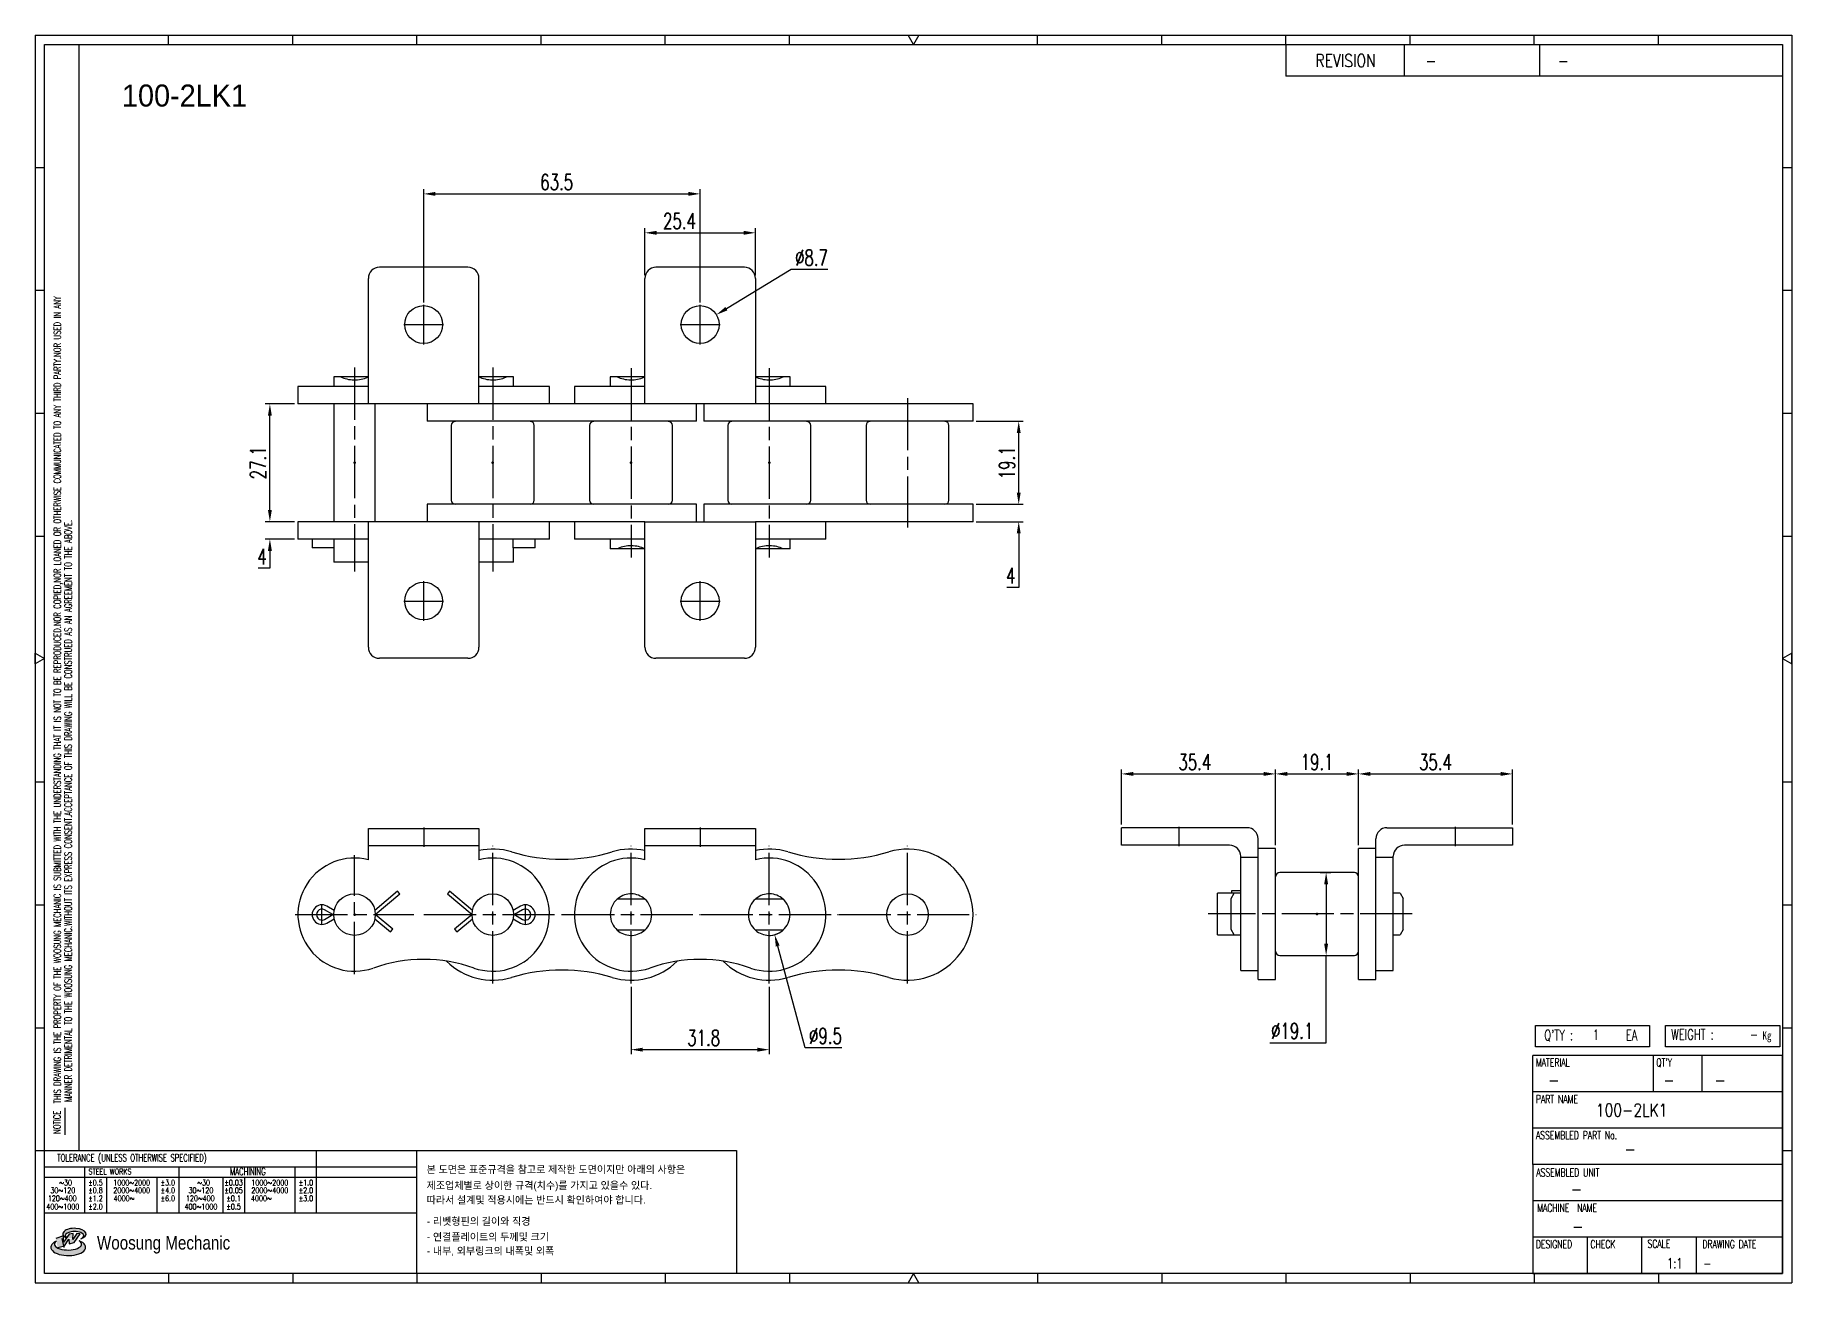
# Model space of a CAD drawing. Header units: millimetres. Extents: x 1614 to 2017, y 59 to 345.
import ezdxf
from ezdxf.enums import TextEntityAlignment as Align

# ---------------------------------------------------------------- set-up
doc = ezdxf.new("R2010")
doc.units = ezdxf.units.MM
doc.linetypes.add('AM_ISO08W050', pattern=[18, 12, -1.5, 3, -1.5])
doc.layers.get('Defpoints').update_dxf_attribs({"color": 80})
doc.layers.add('2d ConnectionPoints', color=7, linetype='Continuous', lineweight=50)
doc.layers.add('CL1', color=140, linetype='AM_ISO08W050', lineweight=25)
for name, color, linetype in [('S-DIM', 7, 'Continuous'), ('TITLE', 7, 'Continuous'), ('도면레이아웃', 7, 'Continuous')]:
    doc.layers.add(name, color=color, linetype=linetype)
doc.styles.add('HAN', font='ROMANS.shx', dxfattribs={"width": 0.7, "bigfont": 'whgtxt.shx'})
doc.styles.add('HKD_ST2', font='romans.shx', dxfattribs={"width": 0.7, "height": 4, "bigfont": '@extfont2.shx'})
doc.styles.add('HSG', font='SIMPLEX.shx', dxfattribs={"width": 0.7, "bigfont": 'HSG.shx'})
doc.styles.add('MtXpl_', font='Gulim.ttf')
doc.styles.add('SLDTEXTSTYLE4', font='arial.ttf', dxfattribs={"width": 0.8})
doc.dimstyles.new('AP1.5', dxfattribs={"dimscale": 1.5, "dimtxt": 2.4, "dimasz": 1.8, "dimexe": 0.7, "dimexo": 0.5, "dimgap": 0.6, "dimtad": 1, "dimtoh": 1, "dimdec": 1, "dimrnd": 0.01, "dimzin": 9, "dimdsep": 46, "dimtxsty": 'HSG', "dimcen": 0, "dimclrd": 251, "dimclre": 251, "dimclrt": 60, "dimazin": 2, "dimtp": 1, "dimtm": 1, "dimtfac": 0.5, "dimtdec": 1, "dimtofl": 0, "dimtmove": 0, "dimatfit": 3, "dimfxl": 0, "dimtvp": 1, "dimtolj": 2, "dimlwd": -1, "dimlwe": -1, "dimarcsym": 0})

# ---------------------------------------------------------------- blocks, each defined once
blk = doc.blocks.new('MAST')
at = {"layer": '도면레이아웃'}
h = blk.add_hatch(color=10, dxfattribs=at)
h.paths.add_polyline_path([(1.544, 35.177), (1.554, 34.966), (1.779, 35.034), (2.054, 35.422), (1.908, 35.446), (1.728, 35.167), (1.741, 35.439), (1.547, 35.405), (1.292, 35.041), (1.295, 35.33), (0.943, 35.208), (1.03, 34.8), (1.336, 34.885)])
edge = h.paths.add_edge_path()
edge.add_ellipse((1.795, 35.421), major_axis=(-0.53, 0), ratio=0.487785, start_angle=122.36065, end_angle=403.39574)
edge.add_line((1.411, 35.244), (1.419, 35.261))
edge.add_ellipse((1.798, 35.344), major_axis=(-0.423, 0), ratio=0.444396, start_angle=131.58977, end_angle=386.19408, ccw=False)
edge = h.paths.add_edge_path()
edge.add_ellipse((1.512, 34.815), major_axis=(-0.793, 0), ratio=0.480113, start_angle=314.67633, end_angle=590.85213)
edge.add_ellipse((1.501, 34.958), major_axis=(-0.62, 0), ratio=0.43311, start_angle=331.7024, end_angle=574.42495, ccw=False)
at = {"color": 140}
for p, q in [((0, 90.118), (80.15, 90.118)), ((0, 90.118), (0, 33.191)), ((80.15, 90.118), (80.15, 33.191)), ((57.068, 89.693), (57.068, 88.246)), ((62.47, 89.693), (62.47, 88.246)), ((68.635, 89.693), (68.635, 88.246)), ((79.725, 88.246), (57.068, 88.246)), ((68.449, 43.961), (68.449, 44.936)), ((68.449, 44.936), (73.654, 44.936)), ((73.654, 44.936), (73.654, 43.961)), ((74.39, 43.961), (74.39, 44.936)), ((74.39, 44.936), (79.595, 44.936)), ((79.595, 44.936), (79.595, 43.961)), ((68.336, 38.59), (68.336, 43.563)), ((79.725, 43.563), (68.336, 43.563)), ((73.654, 43.961), (68.449, 43.961)), ((73.827, 43.563), (73.827, 41.905)), ((79.595, 43.961), (74.39, 43.961)), ((76.037, 43.563), (76.037, 41.905)), ((79.725, 38.59), (79.725, 43.563)), ((79.725, 41.905), (68.336, 41.905)), ((79.725, 40.248), (68.336, 40.248)), ((68.336, 38.59), (68.336, 33.616)), ((79.725, 38.59), (68.336, 38.59)), ((79.725, 33.616), (79.725, 38.59)), ((79.725, 36.932), (68.336, 36.932)), ((79.725, 35.274), (68.336, 35.274)), ((70.822, 33.616), (70.822, 35.274)), ((73.309, 33.616), (73.309, 35.274)), ((75.796, 33.616), (75.796, 35.274)), ((0, 33.191), (80.15, 33.191)), ((68.336, 33.616), (79.725, 33.616))]:
    blk.add_line(p, q, dxfattribs=at)
for p, q in [((6.089, 89.693), (6.089, 90.118)), ((11.753, 89.693), (11.753, 90.118)), ((17.418, 89.693), (17.418, 90.118)), ((23.082, 89.693), (23.082, 90.118)), ((28.746, 89.693), (28.746, 90.118)), ((34.411, 89.693), (34.411, 90.118)), ((45.739, 89.693), (45.739, 90.118)), ((51.404, 89.693), (51.404, 90.118)), ((57.068, 89.693), (57.068, 90.118)), ((62.732, 89.693), (62.732, 90.118)), ((68.397, 89.693), (68.397, 90.118)), ((74.061, 89.693), (74.061, 90.118)), ((0, 84.085), (0.425, 84.085)), ((79.725, 84.085), (80.15, 84.085)), ((0, 78.478), (0.425, 78.478)), ((79.725, 78.478), (80.15, 78.478)), ((0, 72.87), (0.425, 72.87)), ((79.725, 72.87), (80.15, 72.87)), ((0, 67.262), (0.425, 67.262)), ((79.725, 67.262), (80.15, 67.262)), ((0, 56.047), (0.425, 56.047)), ((79.725, 56.047), (80.15, 56.047)), ((0, 50.439), (0.425, 50.439)), ((79.725, 50.439), (80.15, 50.439)), ((0, 44.832), (0.425, 44.832)), ((79.725, 44.832), (80.15, 44.832)), ((1.377, 39.947), (1.377, 41.174)), ((0, 39.224), (0.425, 39.224)), ((79.725, 39.224), (80.15, 39.224)), ((6.089, 33.616), (6.089, 33.191)), ((11.753, 33.616), (11.753, 33.191)), ((17.418, 33.616), (17.418, 33.191)), ((23.082, 33.616), (23.082, 33.191)), ((28.746, 33.616), (28.746, 33.191)), ((34.411, 33.616), (34.411, 33.191)), ((45.739, 33.616), (45.739, 33.191)), ((51.404, 33.616), (51.404, 33.191)), ((57.068, 33.616), (57.068, 33.191)), ((62.732, 33.616), (62.732, 33.191)), ((68.397, 33.616), (68.397, 33.191)), ((74.061, 33.616), (74.061, 33.191))]:
    blk.add_line(p, q)
at = {"color": 2}
for p, q in [((2.017, 39.224), (2.017, 89.693)), ((0.425, 39.224), (17.418, 39.224)), ((0.425, 38.487), (17.418, 38.487)), ((2.257, 38.487), (2.257, 36.382)), ((6.557, 38.5), (6.557, 36.382)), ((11.857, 38.487), (11.857, 36.382)), ((12.816, 39.224), (12.816, 36.382)), ((17.418, 33.616), (17.418, 39.224)), ((0.425, 38.012), (17.418, 38.012)), ((3.257, 38.012), (3.257, 36.382)), ((5.557, 38.012), (5.557, 36.382)), ((8.557, 38.012), (8.557, 36.382)), ((9.557, 38.026), (9.557, 36.382)), ((0.425, 36.382), (17.418, 36.382))]:
    blk.add_line(p, q, dxfattribs=at)
for points in [[(40.075, 89.693), (39.83, 90.118), (40.32, 90.118)], [(0.425, 61.679), (0, 61.433), (0, 61.924)], [(79.725, 61.679), (80.15, 61.433), (80.15, 61.924)], [(40.075, 33.616), (39.83, 33.191), (40.32, 33.191)]]:
    blk.add_lwpolyline(points, close=True)
at = {"color": 140}
blk.add_lwpolyline([(0.425, 89.693), (79.725, 89.693), (79.725, 33.616), (0.425, 33.616)], close=True, dxfattribs=at)
at = {"layer": '도면레이아웃'}
for p, q in [((1.295, 35.33), (0.943, 35.208)), ((1.547, 35.405), (1.292, 35.041)), ((1.292, 35.041), (1.295, 35.33)), ((1.741, 35.439), (1.547, 35.405)), ((1.908, 35.446), (1.728, 35.167)), ((1.728, 35.167), (1.741, 35.439)), ((1.779, 35.034), (2.054, 35.422)), ((2.054, 35.422), (1.908, 35.446)), ((1.03, 34.8), (1.336, 34.885)), ((1.224, 35.208), (1.311, 34.8)), ((1.224, 35.208), (1.224, 35.208)), ((1.336, 34.885), (1.544, 35.177)), ((1.419, 35.261), (1.411, 35.244)), ((1.544, 35.177), (1.554, 34.966)), ((1.554, 34.966), (1.779, 35.034))]:
    blk.add_line(p, q, dxfattribs=at)
for centre, major_axis, ratio, start_param, end_param in [((1.795, 35.421), (-0.53, 0), 0.487785, 2.135596, 7.040584), ((1.798, 35.344), (-0.423, 0), 0.444396, 2.296675, 6.740358), ((1.512, 34.815), (-0.793, 0), 0.480113, 5.492138, 10.312315), ((1.501, 34.958), (-0.62, 0), 0.43311, 5.789299, 10.025607)]:
    blk.add_ellipse(centre, major_axis=major_axis, ratio=ratio, start_param=start_param, end_param=end_param, dxfattribs=at)
for s, height, style, width, p in [('REVISION', 0.5806, 'HAN', 0.8, (58.415, 88.664)), ('-', 0.581, 'HAN', 0.8, (63.426, 88.664)), ('-', 0.581, 'HAN', 0.8, (69.468, 88.664)), ("Q'TY : ", 0.4746, 'HKD_ST2', 0.7, (68.857, 44.253)), ('1', 0.475, 'HKD_ST2', 0.7, (71.071, 44.275)), ('EA', 0.4746, 'HKD_ST2', 0.7, (72.578, 44.253)), ('WEIGHT : ', 0.4746, 'HKD_ST2', 0.7, (74.65, 44.286)), ('-', 0.581, 'HAN', 0.8, (69.029, 42.157)), ('-', 0.581, 'HAN', 0.8, (74.289, 42.157)), ('-', 0.581, 'HAN', 0.8, (76.623, 42.157)), ('-', 0.581, 'HAN', 0.8, (72.515, 39.013)), ('-', 0.581, 'HAN', 0.8, (70.067, 37.189)), ('-', 0.581, 'HAN', 0.8, (70.126, 35.48)), ('1:1', 0.4746, 'HKD_ST2', 0.7, (74.458, 33.848)), ('-', 0.475, 'HKD_ST2', 0.7, (76.112, 33.837))]:
    blk.add_text(s, height=height, dxfattribs=dict(style=style, width=width)).set_placement(p)
at = {"color": 6, "style": 'HKD_ST2', "width": 0.7}
for s, p in [(' THIS DRAWING IS THE PROPERTY OF THE WOOSUNG MECHANIC IS SUBMITTED WITH THE UNDERSTANDING THAT IT IS NOT TO BE REPRODUCED.NOR COPIED,NOR LOANED OR OTHERWISE COMMUNICATED TO ANY THIRD PARTY.NOR USED IN ANY', (1.173, 41.217)), ('MANNER DETRIMENTAL TO THE WOOSUNG MECHANIC.WITHOUT ITS EXPRESS CONSENT.ACCEPTANCE OF THIS DRAWING WILL BE CONSTRUED AS AN AGREEMENT TO THE ABOVE.', (1.672, 41.447))]:
    blk.add_text(s, height=0.326266, rotation=90, dxfattribs=at).set_placement(p)
at = {"style": 'HKD_ST2', "width": 0.7}
blk.add_text('-', height=0.475, dxfattribs=at).set_placement((78.613, 44.286), align=Align.RIGHT)
at = {"color": 254, "style": 'HKD_ST2', "width": 0.7}
for s, height, p in [('MATERIAL', 0.3651, (68.474, 43.425)), ("QT'Y", 0.3651, (73.965, 43.425)), ('PART NAME', 0.3651, (68.474, 41.756)), ('ASSEMBLED PART No.', 0.36511, (68.474, 40.109)), ('ASSEMBLED UNIT', 0.36511, (68.49, 38.408)), ('MACHINE  NAME', 0.36511, (68.532, 36.794)), ('DESIGNED', 0.3651, (68.474, 35.136)), ('CHECK', 0.3651, (70.961, 35.136)), ('SCALE', 0.3651, (73.566, 35.153)), ('DRAWING DATE', 0.36511, (76.071, 35.141))]:
    blk.add_text(s, height=height, dxfattribs=at).set_placement(p, align=Align.TOP_LEFT)
at = {"style": 'HKD_ST2', "width": 0.7}
blk.add_text('NOTICE', height=0.3263, rotation=90, dxfattribs=at).set_placement((1.163, 39.988))
blk.add_text('TOLERANCE (UNLESS OTHERWISE SPECIFIED)', height=0.32627, dxfattribs=at).set_placement((4.417, 38.896), align=Align.MIDDLE_CENTER)
at = {"color": 4, "style": 'HKD_ST2', "width": 0.7}
for s, height, p in [('%%12630', 0.261, (1.389, 37.762)), ('1000%%1262000', 0.26101, (4.407, 37.762)), ('%%12630', 0.261, (7.689, 37.762)), ('1000%%1262000', 0.26101, (10.707, 37.762)), ('120%%126400', 0.26101, (1.237, 37.045)), ('30%%126120', 0.261, (1.263, 37.411)), ('4000%%126', 0.261, (4.061, 37.045)), ('2000%%1264000', 0.26101, (4.407, 37.411)), ('120%%126400', 0.26101, (7.537, 37.045)), ('30%%126120', 0.261, (7.563, 37.411)), ('4000%%126', 0.261, (10.321, 37.045)), ('2000%%1264000', 0.26101, (10.707, 37.411)), ('400%%1261000', 0.26101, (1.263, 36.67)), ('400%%1261000', 0.26101, (7.563, 36.67))]:
    blk.add_text(s, height=height, dxfattribs=at).set_placement(p, align=Align.MIDDLE_CENTER)
for s, height, p in [('%%P0.5', 0.261, (2.757, 37.762)), ('STEEL WORKS', 0.26101, (3.416, 38.268)), ('%%P3.0', 0.261, (6.057, 37.762)), ('%%P0.03', 0.261, (9.057, 37.762)), ('MACHINING', 0.3263, (9.707, 38.27)), ('%%P1.0', 0.261, (12.357, 37.762)), ('%%P0.8', 0.261, (2.757, 37.411)), ('%%P1.2', 0.261, (2.757, 37.045)), ('%%P4.0', 0.261, (6.057, 37.411)), ('%%P6.0', 0.261, (6.057, 37.045)), ('%%P0.05', 0.261, (9.057, 37.411)), ('%%P0.1', 0.261, (9.057, 37.045)), ('%%P2.0', 0.261, (12.357, 37.411)), ('%%P3.0', 0.261, (12.357, 37.045)), ('%%P2.0', 0.261, (2.757, 36.67)), ('%%P0.5', 0.261, (9.057, 36.67))]:
    blk.add_text(s, height=height, dxfattribs=at).set_placement(p, align=Align.MIDDLE)
at = {"color": 1, "style": 'SLDTEXTSTYLE4', "width": 0.8}
blk.add_text('Woosung Mechanic', height=0.61957, dxfattribs=at).set_placement((2.822, 34.711))
at = {"layer": 'TITLE', "width": 0.8}
blk.add_text('Kg', height=0.3789, dxfattribs=at).set_placement((78.807, 44.286))
blk = doc.blocks.new('*D2')
at = {"layer": 'Defpoints', "color": 0, "transparency": 16777216}
for p in [(1829.2, 237.58), (1839.7, 237.58), (1829.2, 233.58)]:
    blk.add_point(p, dxfattribs=at)
at = {"layer": 'S-DIM', "color": 251, "linetype": 'ByBlock', "transparency": 16777216}
for p, q in [((1839.7, 240.28), (1839.7, 242.98)), ((1829.95, 237.58), (1840.75, 237.58)), ((1829.95, 233.58), (1840.75, 233.58)), ((1839.7, 230.88), (1839.7, 218.47)), ((1839.7, 218.47), (1837, 218.47))]:
    blk.add_line(p, q, dxfattribs=at)
at = {"layer": 'S-DIM', "color": 251, "transparency": 16777216}
for points in [[(1839.25, 240.28), (1840.15, 240.28), (1839.7, 237.58)], [(1839.25, 230.88), (1840.15, 230.88), (1839.7, 233.58)]]:
    blk.add_solid(points, dxfattribs=at)
at = {"layer": 'S-DIM', "color": 60, "transparency": 16777216, "insert": (1837.9, 221.17), "char_height": 3.6, "attachment_point": 5, "style": 'HSG'}
blk.add_mtext('\\A2;4', dxfattribs=at)
blk = doc.blocks.new('*D3')
at = {"layer": 'Defpoints', "color": 0, "transparency": 16777216}
for p in [(1829.2, 256.63), (1839.7, 256.63), (1829.2, 237.58)]:
    blk.add_point(p, dxfattribs=at)
at = {"layer": 'S-DIM', "color": 251, "linetype": 'ByBlock', "transparency": 16777216}
for p, q in [((1829.95, 256.63), (1840.75, 256.63)), ((1839.7, 240.28), (1839.7, 253.93)), ((1829.95, 237.58), (1840.75, 237.58))]:
    blk.add_line(p, q, dxfattribs=at)
at = {"layer": 'S-DIM', "color": 251, "transparency": 16777216}
for points in [[(1839.25, 253.93), (1840.15, 253.93), (1839.7, 256.63)], [(1839.25, 240.28), (1840.15, 240.28), (1839.7, 237.58)]]:
    blk.add_solid(points, dxfattribs=at)
at = {"layer": 'S-DIM', "color": 60, "transparency": 16777216, "insert": (1837, 247.1), "char_height": 3.6, "attachment_point": 5, "rotation": 90, "style": 'HSG'}
blk.add_mtext('\\A2;19.1', dxfattribs=at)
blk = doc.blocks.new('*D4')
at = {"layer": 'Defpoints', "color": 0, "transparency": 16777216}
for p in [(1766.53, 308.87), (1703.03, 283.2), (1766.53, 283.2)]:
    blk.add_point(p, dxfattribs=at)
at = {"layer": 'S-DIM', "color": 251, "linetype": 'ByBlock', "transparency": 16777216}
for p, q in [((1703.03, 283.95), (1703.03, 309.92)), ((1705.73, 308.87), (1763.83, 308.87)), ((1766.53, 283.95), (1766.53, 309.92))]:
    blk.add_line(p, q, dxfattribs=at)
at = {"layer": 'S-DIM', "color": 251, "transparency": 16777216}
for points in [[(1705.73, 309.32), (1705.73, 308.42), (1703.03, 308.87)], [(1763.83, 309.32), (1763.83, 308.42), (1766.53, 308.87)]]:
    blk.add_solid(points, dxfattribs=at)
at = {"layer": 'S-DIM', "color": 60, "transparency": 16777216, "insert": (1733.59, 311.57), "char_height": 3.6, "attachment_point": 5, "style": 'HSG'}
blk.add_mtext('\\A2;63.5', dxfattribs=at)
blk = doc.blocks.new('*D5')
at = {"layer": 'Defpoints', "color": 0, "transparency": 16777216}
for p in [(1779.23, 299.93), (1753.83, 289.46), (1779.23, 289.46)]:
    blk.add_point(p, dxfattribs=at)
at = {"layer": 'S-DIM', "color": 251, "linetype": 'ByBlock', "transparency": 16777216}
for p, q in [((1753.83, 290.21), (1753.83, 300.98)), ((1756.53, 299.93), (1776.53, 299.93)), ((1779.23, 290.21), (1779.23, 300.98))]:
    blk.add_line(p, q, dxfattribs=at)
at = {"layer": 'S-DIM', "color": 251, "transparency": 16777216}
for points in [[(1756.53, 300.38), (1756.53, 299.48), (1753.83, 299.93)], [(1776.53, 300.38), (1776.53, 299.48), (1779.23, 299.93)]]:
    blk.add_solid(points, dxfattribs=at)
at = {"layer": 'S-DIM', "color": 60, "transparency": 16777216, "insert": (1761.79, 302.63), "char_height": 3.6, "attachment_point": 5, "style": 'HSG'}
blk.add_mtext('\\A2;25.4', dxfattribs=at)
blk = doc.blocks.new('*D6')
at = {"layer": 'Defpoints', "color": 0, "transparency": 16777216}
for p in [(1770.25, 281.1), (1762.8, 276.6)]:
    blk.add_point(p, dxfattribs=at)
at = {"layer": 'S-DIM', "color": 251, "linetype": 'ByBlock', "transparency": 16777216}
for p, q in [((1787.42, 291.51), (1772.55, 282.5)), ((1795.88, 291.51), (1787.42, 291.51))]:
    blk.add_line(p, q, dxfattribs=at)
at = {"layer": 'S-DIM', "color": 251, "transparency": 16777216}
blk.add_solid([(1772.32, 282.89), (1772.79, 282.12), (1770.25, 281.1)], dxfattribs=at)
at = {"layer": 'S-DIM', "color": 60, "transparency": 16777216, "insert": (1792.1, 294.21), "char_height": 3.6, "attachment_point": 5, "style": 'HSG'}
blk.add_mtext('\\A2;∅8.7', dxfattribs=at)
blk = doc.blocks.new('*D7')
at = {"layer": 'Defpoints', "color": 0, "transparency": 16777216}
for p in [(1667.71, 233.58), (1674.15, 233.58), (1674.15, 229.58)]:
    blk.add_point(p, dxfattribs=at)
at = {"layer": 'S-DIM', "color": 251, "linetype": 'ByBlock', "transparency": 16777216}
for p, q in [((1667.71, 236.28), (1667.71, 238.98)), ((1673.4, 233.58), (1666.66, 233.58)), ((1673.4, 229.58), (1666.66, 229.58)), ((1667.71, 226.88), (1667.71, 222.88)), ((1667.71, 222.88), (1665.01, 222.88))]:
    blk.add_line(p, q, dxfattribs=at)
at = {"layer": 'S-DIM', "color": 251, "transparency": 16777216}
for points in [[(1667.26, 236.28), (1668.16, 236.28), (1667.71, 233.58)], [(1667.26, 226.88), (1668.16, 226.88), (1667.71, 229.58)]]:
    blk.add_solid(points, dxfattribs=at)
at = {"layer": 'S-DIM', "color": 60, "transparency": 16777216, "insert": (1665.91, 225.58), "char_height": 3.6, "attachment_point": 5, "style": 'HSG'}
blk.add_mtext('\\A2;4', dxfattribs=at)
blk = doc.blocks.new('*D8')
at = {"layer": 'Defpoints', "color": 0, "transparency": 16777216}
for p in [(1667.71, 260.63), (1674.15, 260.63), (1674.15, 233.58)]:
    blk.add_point(p, dxfattribs=at)
at = {"layer": 'S-DIM', "color": 251, "linetype": 'ByBlock', "transparency": 16777216}
for p, q in [((1673.4, 260.63), (1666.66, 260.63)), ((1667.71, 236.28), (1667.71, 257.93)), ((1673.4, 233.58), (1666.66, 233.58))]:
    blk.add_line(p, q, dxfattribs=at)
at = {"layer": 'S-DIM', "color": 251, "transparency": 16777216}
for points in [[(1667.26, 257.93), (1668.16, 257.93), (1667.71, 260.63)], [(1667.26, 236.28), (1668.16, 236.28), (1667.71, 233.58)]]:
    blk.add_solid(points, dxfattribs=at)
at = {"layer": 'S-DIM', "color": 60, "transparency": 16777216, "insert": (1665.01, 247.1), "char_height": 3.6, "attachment_point": 5, "rotation": 90, "style": 'HSG'}
blk.add_mtext('\\A2;27.1', dxfattribs=at)
blk = doc.blocks.new('*D9')
at = {"layer": 'Defpoints', "color": 0, "transparency": 16777216}
for p in [(1750.65, 127.53), (1782.4, 127.53), (1782.4, 112.32)]:
    blk.add_point(p, dxfattribs=at)
at = {"layer": 'S-DIM', "color": 251, "linetype": 'ByBlock', "transparency": 16777216}
for p, q in [((1750.65, 126.78), (1750.65, 111.27)), ((1782.4, 126.78), (1782.4, 111.27)), ((1753.35, 112.32), (1779.7, 112.32))]:
    blk.add_line(p, q, dxfattribs=at)
at = {"layer": 'S-DIM', "color": 251, "transparency": 16777216}
for points in [[(1753.35, 112.77), (1753.35, 111.87), (1750.65, 112.32)], [(1779.7, 112.77), (1779.7, 111.87), (1782.4, 112.32)]]:
    blk.add_solid(points, dxfattribs=at)
at = {"layer": 'S-DIM', "color": 60, "transparency": 16777216, "insert": (1767.34, 115.02), "char_height": 3.6, "attachment_point": 5, "style": 'HSG'}
blk.add_mtext('\\A2;31.8', dxfattribs=at)
blk = doc.blocks.new('*D10')
at = {"layer": 'Defpoints', "color": 0, "transparency": 16777216}
for p in [(1781.16, 147.94), (1783.64, 138.73)]:
    blk.add_point(p, dxfattribs=at)
at = {"layer": 'S-DIM', "color": 251, "linetype": 'ByBlock', "transparency": 16777216}
for p, q in [((1790.63, 112.77), (1784.34, 136.12)), ((1799.09, 112.77), (1790.63, 112.77))]:
    blk.add_line(p, q, dxfattribs=at)
blk.add_arc((1782.4, 143.33), 4.77, 272.4524, 302.4009, dxfattribs=at)
at = {"layer": 'S-DIM', "color": 251, "transparency": 16777216}
blk.add_solid([(1784.78, 136.24), (1783.91, 136), (1783.64, 138.73)], dxfattribs=at)
at = {"layer": 'S-DIM', "color": 60, "transparency": 16777216, "insert": (1795.31, 115.47), "char_height": 3.6, "attachment_point": 5, "style": 'HSG'}
blk.add_mtext('\\A2;∅9.5', dxfattribs=at)
blk = doc.blocks.new('*D11')
at = {"layer": 'Defpoints', "color": 0, "transparency": 16777216}
for p in [(1898.68, 175.65), (1863.31, 163.28), (1898.68, 158.53)]:
    blk.add_point(p, dxfattribs=at)
at = {"layer": 'S-DIM', "color": 251, "linetype": 'ByBlock', "transparency": 16777216}
for p, q in [((1863.31, 164.03), (1863.31, 176.7)), ((1866.01, 175.65), (1895.98, 175.65)), ((1898.68, 159.28), (1898.68, 176.7))]:
    blk.add_line(p, q, dxfattribs=at)
at = {"layer": 'S-DIM', "color": 251, "transparency": 16777216}
for points in [[(1866.01, 176.1), (1866.01, 175.2), (1863.31, 175.65)], [(1895.98, 176.1), (1895.98, 175.2), (1898.68, 175.65)]]:
    blk.add_solid(points, dxfattribs=at)
at = {"layer": 'S-DIM', "color": 60, "transparency": 16777216, "insert": (1880.15, 178.35), "char_height": 3.6, "attachment_point": 5, "style": 'HSG'}
blk.add_mtext('\\A2;35.4', dxfattribs=at)
blk = doc.blocks.new('*D12')
at = {"layer": 'Defpoints', "color": 0, "transparency": 16777216}
for p in [(1917.73, 175.65), (1898.68, 158.53), (1917.73, 158.53)]:
    blk.add_point(p, dxfattribs=at)
at = {"layer": 'S-DIM', "color": 251, "linetype": 'ByBlock', "transparency": 16777216}
for p, q in [((1898.68, 159.28), (1898.68, 176.7)), ((1901.38, 175.65), (1915.03, 175.65)), ((1917.73, 159.28), (1917.73, 176.7))]:
    blk.add_line(p, q, dxfattribs=at)
at = {"layer": 'S-DIM', "color": 251, "transparency": 16777216}
for points in [[(1901.38, 176.1), (1901.38, 175.2), (1898.68, 175.65)], [(1915.03, 176.1), (1915.03, 175.2), (1917.73, 175.65)]]:
    blk.add_solid(points, dxfattribs=at)
at = {"layer": 'S-DIM', "color": 60, "transparency": 16777216, "insert": (1908.21, 178.35), "char_height": 3.6, "attachment_point": 5, "style": 'HSG'}
blk.add_mtext('\\A2;19.1', dxfattribs=at)
blk = doc.blocks.new('*D13')
at = {"layer": 'Defpoints', "color": 0, "transparency": 16777216}
for p in [(1953.11, 175.65), (1953.11, 163.28), (1917.73, 158.53)]:
    blk.add_point(p, dxfattribs=at)
at = {"layer": 'S-DIM', "color": 251, "linetype": 'ByBlock', "transparency": 16777216}
for p, q in [((1917.73, 159.28), (1917.73, 176.7)), ((1920.43, 175.65), (1950.41, 175.65)), ((1953.11, 164.03), (1953.11, 176.7))]:
    blk.add_line(p, q, dxfattribs=at)
at = {"layer": 'S-DIM', "color": 251, "transparency": 16777216}
for points in [[(1920.43, 176.1), (1920.43, 175.2), (1917.73, 175.65)], [(1950.41, 176.1), (1950.41, 175.2), (1953.11, 175.65)]]:
    blk.add_solid(points, dxfattribs=at)
at = {"layer": 'S-DIM', "color": 60, "transparency": 16777216, "insert": (1935.42, 178.35), "char_height": 3.6, "attachment_point": 5, "style": 'HSG'}
blk.add_mtext('\\A2;35.4', dxfattribs=at)
blk = doc.blocks.new('*D14')
at = {"layer": 'Defpoints', "color": 0, "transparency": 16777216}
for p in [(1908.21, 153.01), (1908.21, 133.96), (1910.3, 133.96)]:
    blk.add_point(p, dxfattribs=at)
at = {"layer": 'S-DIM', "color": 251, "linetype": 'ByBlock', "transparency": 16777216}
for p, q in [((1908.96, 153.01), (1911.35, 153.01)), ((1910.3, 150.31), (1910.3, 136.66)), ((1908.96, 133.96), (1911.35, 133.96)), ((1910.3, 113.92), (1910.3, 133.96)), ((1897.4, 113.92), (1910.3, 113.92))]:
    blk.add_line(p, q, dxfattribs=at)
at = {"layer": 'S-DIM', "color": 251, "transparency": 16777216}
for points in [[(1909.85, 150.31), (1910.75, 150.31), (1910.3, 153.01)], [(1909.85, 136.66), (1910.75, 136.66), (1910.3, 133.96)]]:
    blk.add_solid(points, dxfattribs=at)
at = {"layer": 'S-DIM', "color": 60, "transparency": 16777216, "insert": (1902.5, 116.62), "char_height": 3.6, "attachment_point": 5, "style": 'HSG'}
blk.add_mtext('\\A2;%%c19.1', dxfattribs=at)

msp = doc.modelspace()

# ---------------------------------------------------------------- linework, layer by layer
for p, q in [((1713.19, 292), (1692.87, 292)), ((1776.69, 292), (1756.37, 292)), ((1690.33, 260.63), (1690.33, 289.46)), ((1715.73, 260.63), (1715.73, 289.46)), ((1753.83, 260.63), (1753.83, 289.46)), ((1779.23, 289.46), (1779.23, 260.63)), ((1690.31, 266.85), (1682.38, 266.85)), ((1682.38, 266.85), (1682.38, 264.63)), ((1684, 266.85), (1684.32, 266.7)), ((1684.32, 266.7), (1684.66, 266.57)), ((1684.66, 266.57), (1685.03, 266.45)), ((1685.03, 266.45), (1685.41, 266.35)), ((1685.41, 266.35), (1685.8, 266.27)), ((1688.27, 266.24), (1688.67, 266.31)), ((1688.67, 266.31), (1689.06, 266.39)), ((1689.06, 266.39), (1689.43, 266.5)), ((1689.43, 266.5), (1689.79, 266.62)), ((1689.79, 266.62), (1690.13, 266.76)), ((1690.13, 266.76), (1690.31, 266.85)), ((1723.67, 266.85), (1715.75, 266.85)), ((1715.75, 266.85), (1716.07, 266.7)), ((1716.07, 266.7), (1716.41, 266.57)), ((1716.41, 266.57), (1716.78, 266.45)), ((1716.78, 266.45), (1717.16, 266.35)), ((1717.16, 266.35), (1717.55, 266.27)), ((1720.02, 266.24), (1720.42, 266.31)), ((1720.42, 266.31), (1720.81, 266.39)), ((1720.81, 266.39), (1721.18, 266.5)), ((1721.18, 266.5), (1721.54, 266.62)), ((1721.54, 266.62), (1721.88, 266.76)), ((1721.88, 266.76), (1722.06, 266.85)), ((1723.67, 264.63), (1723.67, 266.85)), ((1753.81, 266.85), (1745.88, 266.85)), ((1745.88, 266.85), (1745.88, 264.63)), ((1747.5, 266.85), (1747.82, 266.7)), ((1747.82, 266.7), (1748.16, 266.57)), ((1748.16, 266.57), (1748.53, 266.45)), ((1748.53, 266.45), (1748.91, 266.35)), ((1748.91, 266.35), (1749.3, 266.27)), ((1751.77, 266.24), (1752.17, 266.31)), ((1752.17, 266.31), (1752.56, 266.39)), ((1752.56, 266.39), (1752.93, 266.5)), ((1752.93, 266.5), (1753.29, 266.62)), ((1753.29, 266.62), (1753.63, 266.76)), ((1753.63, 266.76), (1753.81, 266.85)), ((1787.17, 266.85), (1779.25, 266.85)), ((1779.25, 266.85), (1779.57, 266.7)), ((1779.57, 266.7), (1779.91, 266.57)), ((1779.91, 266.57), (1780.28, 266.45)), ((1780.28, 266.45), (1780.66, 266.35)), ((1780.66, 266.35), (1781.05, 266.27)), ((1783.52, 266.24), (1783.92, 266.31)), ((1783.92, 266.31), (1784.31, 266.39)), ((1784.31, 266.39), (1784.68, 266.5)), ((1784.68, 266.5), (1785.04, 266.62)), ((1785.04, 266.62), (1785.38, 266.76)), ((1785.38, 266.76), (1785.56, 266.85)), ((1787.17, 264.63), (1787.17, 266.85)), ((1690.33, 264.63), (1674.15, 264.63)), ((1674.15, 264.63), (1674.15, 260.63)), ((1685.8, 266.27), (1686.21, 266.22)), ((1686.21, 266.22), (1686.62, 266.18)), ((1686.62, 266.18), (1687.03, 266.16)), ((1687.03, 266.16), (1687.45, 266.17)), ((1687.45, 266.17), (1687.86, 266.19)), ((1687.86, 266.19), (1688.27, 266.24)), ((1731.9, 264.63), (1715.73, 264.63)), ((1717.55, 266.27), (1717.96, 266.22)), ((1717.96, 266.22), (1718.37, 266.18)), ((1718.37, 266.18), (1718.78, 266.16)), ((1718.78, 266.16), (1719.2, 266.17)), ((1719.2, 266.17), (1719.61, 266.19)), ((1719.61, 266.19), (1720.02, 266.24)), ((1731.9, 260.63), (1731.9, 264.63)), ((1753.83, 264.63), (1737.65, 264.63)), ((1737.65, 264.63), (1737.65, 260.63)), ((1749.3, 266.27), (1749.71, 266.22)), ((1749.71, 266.22), (1750.12, 266.18)), ((1750.12, 266.18), (1750.53, 266.16)), ((1750.53, 266.16), (1750.95, 266.17)), ((1750.95, 266.17), (1751.36, 266.19)), ((1751.36, 266.19), (1751.77, 266.24)), ((1795.4, 264.63), (1779.23, 264.63)), ((1781.05, 266.27), (1781.46, 266.22)), ((1781.46, 266.22), (1781.87, 266.18)), ((1781.87, 266.18), (1782.28, 266.16)), ((1782.28, 266.16), (1782.7, 266.17)), ((1782.7, 266.17), (1783.11, 266.19)), ((1783.11, 266.19), (1783.52, 266.24)), ((1795.4, 260.63), (1795.4, 264.63)), ((1715.73, 260.63), (1674.15, 260.63)), ((1682.38, 260.63), (1682.38, 233.58)), ((1691.92, 233.58), (1691.92, 260.63)), ((1703.85, 260.63), (1703.85, 256.63)), ((1753.83, 260.63), (1715.73, 260.63)), ((1779.23, 260.63), (1753.83, 260.63)), ((1765.7, 256.63), (1765.7, 260.63)), ((1767.35, 260.63), (1767.35, 256.63)), ((1829.2, 260.63), (1779.23, 260.63)), ((1829.2, 256.63), (1829.2, 260.63)), ((1765.7, 256.63), (1703.85, 256.63)), ((1709.38, 255.67), (1709.38, 238.53)), ((1728.43, 238.53), (1728.43, 255.67)), ((1741.13, 255.67), (1741.13, 238.53)), ((1760.18, 238.53), (1760.18, 255.67)), ((1829.2, 256.63), (1767.35, 256.63)), ((1772.88, 255.67), (1772.88, 238.53)), ((1791.93, 238.53), (1791.93, 255.67)), ((1804.63, 255.67), (1804.63, 238.53)), ((1823.68, 238.53), (1823.68, 255.67)), ((1703.85, 237.58), (1703.85, 233.58)), ((1765.7, 237.58), (1703.85, 237.58)), ((1765.7, 233.58), (1765.7, 237.58)), ((1767.35, 237.58), (1767.35, 233.58)), ((1829.2, 237.58), (1767.35, 237.58)), ((1829.2, 233.58), (1829.2, 237.58)), ((1715.73, 233.58), (1674.15, 233.58)), ((1674.15, 233.58), (1674.15, 229.58)), ((1690.33, 204.74), (1690.33, 233.58)), ((1753.83, 233.58), (1715.73, 233.58)), ((1715.73, 233.58), (1715.73, 204.74)), ((1731.9, 229.58), (1731.9, 233.58)), ((1737.65, 233.58), (1737.65, 229.58)), ((1753.83, 204.74), (1753.83, 233.58)), ((1753.83, 233.58), (1779.23, 233.58)), ((1829.2, 233.58), (1779.23, 233.58)), ((1779.23, 233.58), (1779.23, 204.74)), ((1795.4, 229.58), (1795.4, 233.58)), ((1690.33, 229.58), (1674.15, 229.58)), ((1677.41, 229.58), (1677.41, 227.58)), ((1682.48, 227.58), (1677.41, 227.58)), ((1682.38, 227.58), (1682.38, 224.25)), ((1682.48, 227.58), (1682.48, 229.58)), ((1731.9, 229.58), (1715.73, 229.58)), ((1723.57, 227.58), (1723.57, 229.58)), ((1728.64, 227.58), (1723.57, 227.58)), ((1723.67, 224.25), (1723.67, 227.58)), ((1728.64, 227.58), (1728.64, 229.58)), ((1753.83, 229.58), (1737.65, 229.58)), ((1745.88, 229.58), (1745.88, 227.35)), ((1753.81, 227.35), (1745.88, 227.35)), ((1747.67, 227.44), (1747.5, 227.35)), ((1748.01, 227.58), (1747.67, 227.44)), ((1748.37, 227.7), (1748.01, 227.58)), ((1748.74, 227.81), (1748.37, 227.7)), ((1749.13, 227.9), (1748.74, 227.81)), ((1749.53, 227.96), (1749.13, 227.9)), ((1749.94, 228.01), (1749.53, 227.96)), ((1750.35, 228.03), (1749.94, 228.01)), ((1750.77, 228.04), (1750.35, 228.03)), ((1751.18, 228.02), (1750.77, 228.04)), ((1751.59, 227.98), (1751.18, 228.02)), ((1752, 227.93), (1751.59, 227.98)), ((1752.39, 227.85), (1752, 227.93)), ((1752.77, 227.75), (1752.39, 227.85)), ((1753.14, 227.64), (1752.77, 227.75)), ((1753.48, 227.5), (1753.14, 227.64)), ((1753.81, 227.35), (1753.48, 227.5)), ((1795.4, 229.58), (1779.23, 229.58)), ((1779.42, 227.44), (1779.25, 227.35)), ((1787.17, 227.35), (1779.25, 227.35)), ((1779.76, 227.58), (1779.42, 227.44)), ((1780.12, 227.7), (1779.76, 227.58)), ((1780.49, 227.81), (1780.12, 227.7)), ((1780.88, 227.9), (1780.49, 227.81)), ((1781.28, 227.96), (1780.88, 227.9)), ((1781.69, 228.01), (1781.28, 227.96)), ((1782.1, 228.03), (1781.69, 228.01)), ((1782.52, 228.04), (1782.1, 228.03)), ((1782.93, 228.02), (1782.52, 228.04)), ((1783.34, 227.98), (1782.93, 228.02)), ((1783.75, 227.93), (1783.34, 227.98)), ((1784.14, 227.85), (1783.75, 227.93)), ((1784.52, 227.75), (1784.14, 227.85)), ((1784.89, 227.64), (1784.52, 227.75)), ((1785.23, 227.5), (1784.89, 227.64)), ((1785.56, 227.35), (1785.23, 227.5)), ((1787.17, 227.35), (1787.17, 229.58)), ((1690.33, 224.25), (1682.38, 224.25)), ((1723.67, 224.25), (1715.73, 224.25)), ((1713.19, 202.2), (1692.87, 202.2)), ((1776.69, 202.2), (1756.37, 202.2)), ((1690.33, 155.94), (1690.33, 163.13)), ((1690.33, 163.13), (1715.73, 163.13)), ((1715.73, 163.13), (1715.73, 155.94)), ((1753.83, 155.94), (1753.83, 163.13)), ((1753.83, 163.13), (1779.23, 163.13)), ((1779.23, 163.13), (1779.23, 155.94)), ((1892.14, 163.28), (1863.31, 163.28)), ((1863.31, 159.28), (1863.31, 163.28)), ((1924.27, 163.28), (1953.11, 163.28)), ((1953.11, 163.28), (1953.11, 159.28)), ((1715.73, 159.13), (1690.33, 159.13)), ((1779.23, 159.13), (1753.83, 159.13)), ((1888.14, 159.28), (1863.31, 159.28)), ((1894.68, 158.53), (1894.68, 160.74)), ((1898.68, 158.53), (1894.68, 158.53)), ((1894.68, 128.43), (1894.68, 158.53)), ((1898.68, 128.43), (1898.68, 158.53)), ((1921.73, 158.53), (1917.73, 158.53)), ((1917.73, 128.43), (1917.73, 158.53)), ((1921.73, 158.53), (1921.73, 160.74)), ((1921.73, 128.43), (1921.73, 158.53)), ((1953.11, 159.28), (1928.27, 159.28)), ((1890.68, 130.48), (1890.68, 156.74)), ((1894.68, 156.48), (1890.68, 156.48)), ((1925.73, 156.48), (1921.73, 156.48)), ((1925.73, 130.48), (1925.73, 156.74)), ((1916.78, 153.01), (1899.64, 153.01)), ((1682.48, 144.3), (1680.79, 145.28)), ((1697.05, 148.69), (1691.82, 144.3)), ((1691.92, 143.33), (1697.57, 148.07)), ((1697.57, 148.07), (1697.05, 148.69)), ((1709, 148.69), (1708.48, 148.07)), ((1708.48, 148.07), (1714.13, 143.33)), ((1714.23, 144.3), (1709, 148.69)), ((1725.26, 145.28), (1723.57, 144.3)), ((1747.67, 147.06), (1747.5, 146.91)), ((1753.81, 146.91), (1747.5, 146.91)), ((1748.01, 147.3), (1747.67, 147.06)), ((1748.37, 147.52), (1748.01, 147.3)), ((1748.74, 147.7), (1748.37, 147.52)), ((1749.13, 147.85), (1748.74, 147.7)), ((1749.53, 147.97), (1749.13, 147.85)), ((1749.94, 148.05), (1749.53, 147.97)), ((1750.35, 148.09), (1749.94, 148.05)), ((1750.77, 148.1), (1750.35, 148.09)), ((1751.18, 148.07), (1750.77, 148.1)), ((1751.59, 148.01), (1751.18, 148.07)), ((1752, 147.91), (1751.59, 148.01)), ((1752.39, 147.77), (1752, 147.91)), ((1752.77, 147.6), (1752.39, 147.77)), ((1753.14, 147.4), (1752.77, 147.6)), ((1753.48, 147.17), (1753.14, 147.4)), ((1753.81, 146.91), (1753.48, 147.17)), ((1779.42, 147.06), (1779.25, 146.91)), ((1785.56, 146.91), (1779.25, 146.91)), ((1779.76, 147.3), (1779.42, 147.06)), ((1780.12, 147.52), (1779.76, 147.3)), ((1780.49, 147.7), (1780.12, 147.52)), ((1780.88, 147.85), (1780.49, 147.7)), ((1781.28, 147.97), (1780.88, 147.85)), ((1781.69, 148.05), (1781.28, 147.97)), ((1782.1, 148.09), (1781.69, 148.05)), ((1782.52, 148.1), (1782.1, 148.09)), ((1782.93, 148.07), (1782.52, 148.1)), ((1783.34, 148.01), (1782.93, 148.07)), ((1783.75, 147.91), (1783.34, 148.01)), ((1784.14, 147.77), (1783.75, 147.91)), ((1784.52, 147.6), (1784.14, 147.77)), ((1784.89, 147.4), (1784.52, 147.6)), ((1785.23, 147.17), (1784.89, 147.4)), ((1785.56, 146.91), (1785.23, 147.17)), ((1885.36, 138.71), (1885.36, 148.25)), ((1889.15, 148.25), (1885.36, 148.25)), ((1888.46, 147.06), (1889.15, 148.25)), ((1888.46, 139.9), (1888.46, 147.06)), ((1888.68, 148.25), (1888.68, 148.84)), ((1888.68, 148.84), (1890.68, 148.84)), ((1890.68, 148.25), (1889.15, 148.25)), ((1927.27, 148.25), (1925.73, 148.25)), ((1927.27, 148.25), (1927.96, 147.06)), ((1927.96, 139.9), (1927.96, 147.06)), ((1682.16, 143.33), (1680.29, 144.41)), ((1680.29, 142.25), (1682.16, 143.33)), ((1680.79, 141.38), (1682.48, 142.36)), ((1691.82, 142.36), (1695.39, 139.37)), ((1695.91, 139.99), (1691.92, 143.33)), ((1714.13, 143.33), (1710.14, 139.99)), ((1710.66, 139.37), (1714.23, 142.36)), ((1723.57, 142.36), (1725.26, 141.38)), ((1725.76, 144.41), (1723.89, 143.33)), ((1723.89, 143.33), (1725.76, 142.25)), ((1695.39, 139.37), (1695.91, 139.99)), ((1710.14, 139.99), (1710.66, 139.37)), ((1747.5, 139.75), (1747.82, 139.49)), ((1753.81, 139.75), (1747.5, 139.75)), ((1747.82, 139.49), (1748.16, 139.26)), ((1748.16, 139.26), (1748.53, 139.06)), ((1748.53, 139.06), (1748.91, 138.89)), ((1748.91, 138.89), (1749.3, 138.76)), ((1749.3, 138.76), (1749.71, 138.66)), ((1749.71, 138.66), (1750.12, 138.59)), ((1750.12, 138.59), (1750.53, 138.56)), ((1750.53, 138.56), (1750.95, 138.57)), ((1750.95, 138.57), (1751.36, 138.61)), ((1751.36, 138.61), (1751.77, 138.7)), ((1751.77, 138.7), (1752.17, 138.81)), ((1752.17, 138.81), (1752.56, 138.96)), ((1752.56, 138.96), (1752.93, 139.14)), ((1752.93, 139.14), (1753.29, 139.36)), ((1753.29, 139.36), (1753.63, 139.6)), ((1753.63, 139.6), (1753.81, 139.75)), ((1779.25, 139.75), (1779.57, 139.49)), ((1785.56, 139.75), (1779.25, 139.75)), ((1779.57, 139.49), (1779.91, 139.26)), ((1779.91, 139.26), (1780.28, 139.06)), ((1780.28, 139.06), (1780.66, 138.89)), ((1780.66, 138.89), (1781.05, 138.76)), ((1781.05, 138.76), (1781.46, 138.66)), ((1781.46, 138.66), (1781.87, 138.59)), ((1781.87, 138.59), (1782.28, 138.56)), ((1782.28, 138.56), (1782.7, 138.57)), ((1782.7, 138.57), (1783.11, 138.61)), ((1783.11, 138.61), (1783.52, 138.7)), ((1783.52, 138.7), (1783.92, 138.81)), ((1783.92, 138.81), (1784.31, 138.96)), ((1784.31, 138.96), (1784.68, 139.14)), ((1784.68, 139.14), (1785.04, 139.36)), ((1785.04, 139.36), (1785.38, 139.6)), ((1785.38, 139.6), (1785.56, 139.75)), ((1885.36, 138.71), (1889.15, 138.71)), ((1889.15, 138.71), (1888.46, 139.9)), ((1889.15, 138.71), (1890.68, 138.71)), ((1925.73, 138.71), (1927.27, 138.71)), ((1927.96, 139.9), (1927.27, 138.71)), ((1899.64, 133.96), (1916.78, 133.96)), ((1890.68, 130.48), (1894.68, 130.48)), ((1921.73, 130.48), (1925.73, 130.48)), ((1894.68, 128.43), (1898.68, 128.43)), ((1917.73, 128.43), (1921.73, 128.43))]:
    msp.add_line(p, q)
at = {"color": 140}
msp.add_lwpolyline([(1701.47, 89.13), (1774.87, 89.13), (1774.87, 60.9), (1701.47, 60.9)], close=True, dxfattribs=at)
for centre, radius in [((1703.03, 278.85), 4.35), ((1766.53, 278.85), 4.35), ((1703.03, 215.35), 4.35), ((1766.53, 215.35), 4.35), ((1687.15, 143.33), 4.77), ((1718.9, 143.33), 4.77), ((1814.15, 143.33), 4.77)]:
    msp.add_circle(centre, radius)
for centre, radius, start, end in [((1692.87, 289.46), 2.54, 90, 180), ((1713.19, 289.46), 2.54, 0, 90), ((1756.37, 289.46), 2.54, 90, 180), ((1776.69, 289.46), 2.54, 0, 90), ((1710.33, 255.67), 0.953, 90, 180), ((1727.47, 255.67), 0.952, 0, 90), ((1742.08, 255.67), 0.952, 90, 180), ((1759.22, 255.67), 0.953, 0, 90), ((1773.83, 255.67), 0.953, 90, 180), ((1790.97, 255.67), 0.953, 0, 90), ((1805.58, 255.67), 0.953, 90, 180), ((1822.72, 255.67), 0.952, 0, 90), ((1710.33, 238.53), 0.952, 180, 270), ((1727.47, 238.53), 0.952, 270, 0), ((1742.08, 238.53), 0.953, 180, 270), ((1759.22, 238.53), 0.953, 270, 0), ((1773.83, 238.53), 0.953, 180, 270), ((1790.97, 238.53), 0.953, 270, 0), ((1805.58, 238.53), 0.953, 180, 270), ((1822.72, 238.53), 0.953, 270, 0), ((1692.87, 204.74), 2.54, 180, 270), ((1713.19, 204.74), 2.54, 270, 0), ((1756.37, 204.74), 2.54, 180, 270), ((1776.69, 204.74), 2.54, 270, 0), ((1892.14, 160.74), 2.54, 0, 90), ((1924.27, 160.74), 2.54, 90, 180), ((1718.9, 143.33), 15.05, 73.3852, 102.1788), ((1734.78, 196.53), 40.47, 253.3852, 286.6148), ((1750.65, 143.33), 15.05, 77.8212, 106.6148), ((1782.4, 143.33), 15.05, 73.3852, 102.1788), ((1798.28, 196.53), 40.47, 253.3852, 286.6148), ((1814.15, 143.33), 15.05, 253.3852, 106.6148), ((1888.14, 156.74), 2.54, 0, 90), ((1928.27, 156.74), 2.54, 90, 180), ((1687.15, 143.33), 13, 75.8636, 289.3747), ((1718.9, 143.33), 13, 250.6253, 104.1364), ((1750.65, 143.33), 13, 75.8636, 289.3747), ((1782.4, 143.33), 13, 250.6253, 104.1364), ((1899.64, 152.05), 0.953, 90, 180), ((1916.78, 152.05), 0.952, 0, 90), ((1679.66, 143.33), 2.25, 60, 300), ((1726.39, 143.33), 2.25, 240, 120), ((1750.65, 143.33), 4.77, 131.4096, 228.5904), ((1750.65, 143.33), 4.77, 311.4096, 48.5904), ((1782.4, 143.33), 4.77, 131.4096, 228.5904), ((1782.4, 143.33), 4.77, 311.4096, 48.5904), ((1679.66, 143.33), 1.25, 60, 300), ((1726.39, 143.33), 1.25, 240, 120), ((1899.64, 134.91), 0.953, 180, 270), ((1916.78, 134.91), 0.952, 270, 0), ((1703.03, 98.19), 34.85, 70.6253, 109.3747), ((1718.9, 143.33), 15.05, 225.2753, 286.6148), ((1734.78, 90.13), 40.47, 73.3852, 106.6148), ((1750.65, 143.33), 15.05, 253.3852, 314.7247), ((1766.53, 98.19), 34.85, 70.6253, 109.3747), ((1782.4, 143.33), 15.05, 225.2753, 286.6148), ((1798.28, 90.13), 40.47, 73.3852, 106.6148)]:
    msp.add_arc(centre, radius, start, end)
at = {"layer": '2d ConnectionPoints'}
for p in [(1687.15, 247.1), (1718.9, 247.1), (1718.9, 247.1), (1750.65, 247.1), (1750.65, 247.1), (1782.4, 247.1), (1687.15, 143.33), (1718.9, 143.33), (1718.9, 143.33), (1750.65, 143.33), (1750.65, 143.33), (1782.4, 143.33), (1908.21, 143.48), (1908.21, 143.48), (1908.21, 143.48), (1908.21, 143.48)]:
    msp.add_point(p, dxfattribs=at)
at = {"layer": 'CL1'}
for p, q in [((1703.03, 274.28), (1703.03, 283.42)), ((1766.53, 274.28), (1766.53, 283.42)), ((1698.46, 278.85), (1707.59, 278.85)), ((1761.96, 278.85), (1771.09, 278.85)), ((1687.15, 268.98), (1687.15, 222.12)), ((1718.9, 268.98), (1718.9, 222.12)), ((1750.65, 268.83), (1750.65, 225.38)), ((1782.4, 268.83), (1782.4, 225.38)), ((1814.15, 261.98), (1814.15, 232.22)), ((1703.03, 210.78), (1703.03, 219.92)), ((1766.53, 210.78), (1766.53, 219.92)), ((1698.46, 215.35), (1707.59, 215.35)), ((1761.96, 215.35), (1771.09, 215.35)), ((1703.03, 163.33), (1703.03, 158.93)), ((1766.53, 163.33), (1766.53, 158.93)), ((1876.46, 163.48), (1876.46, 159.08)), ((1939.96, 163.48), (1939.96, 159.08)), ((1718.9, 127.53), (1718.9, 159.13)), ((1750.65, 127.53), (1750.65, 159.13)), ((1782.4, 127.53), (1782.4, 159.13)), ((1814.15, 127.53), (1814.15, 159.13)), ((1687.15, 129.68), (1687.15, 156.98)), ((1679.66, 140.97), (1679.66, 145.69)), ((1726.39, 140.97), (1726.39, 145.69)), ((1673.5, 143.33), (1700.8, 143.33)), ((1703.1, 143.33), (1734.7, 143.33)), ((1734.85, 143.33), (1766.45, 143.33)), ((1766.6, 143.33), (1798.2, 143.33)), ((1798.35, 143.33), (1829.95, 143.33)), ((1930.09, 143.48), (1883.23, 143.48))]:
    msp.add_line(p, q, dxfattribs=at)

# ---------------------------------------------------------------- block references
at = {"color": 140, "xscale": 5.033947484968212, "yscale": 5.033947484968212, "zscale": 5.033947484968212}
msp.add_blockref('MAST', (1613.79, -108.32), dxfattribs=at)

# ---------------------------------------------------------------- texts
at = {"color": 254, "style": 'MtXpl_'}
msp.add_text('100-2LK1', height=5.066, dxfattribs=at).set_placement((1633.73, 328.92))
at = {"style": 'HAN', "width": 0.8}
msp.add_text('100-2LK1', height=2.923, dxfattribs=at).set_placement((1972.25, 96.99))
at = {"color": 140, "style": 'MtXpl_'}
for s, p in [('본 도면은 표준규격을 참고로 제작한 도면이지만 아래의 사항은', (1703.71, 83.98)), ('제조업체별로 상이한 규격(치수)를 가지고 있을수 있다.', (1703.71, 80.31)), ('따라서 설계및 적용시에는 반드시 확인하여야 합니다.', (1703.71, 76.96)), ('- 리벳형핀의 길이와 직경', (1703.8, 72.06)), ('- 연결플레이트의 두께및 크기', (1703.8, 68.47)), ('- 내부, 외부링크의 내폭및 외폭', (1703.8, 65.24))]:
    msp.add_text(s, height=1.6886, dxfattribs=at).set_placement(p)

# ---------------------------------------------------------------- dimensions: what is measured, and where the dimension line sits
at = {"layer": 'S-DIM'}
for base, p1, p2, picture, middle in [((1766.53, 308.87), (1703.03, 283.2), (1766.53, 283.2), '*D4', (1733.59, 308.87)), ((1779.23, 299.93), (1753.83, 289.46), (1779.23, 289.46), '*D5', (1761.79, 299.93)), ((1898.68, 175.65), (1863.31, 163.28), (1898.68, 158.53), '*D11', (1880.15, 175.65)), ((1782.40008407, 112.32029358), (1750.65008407, 127.52895878), (1782.40008407, 127.52895878), '*D9', (1767.33802015, 112.32029358))]:
    dim = msp.add_linear_dim(base=base, p1=p1, p2=p2, dimstyle='AP1.5', dxfattribs=at)
    dim.commit()
    dim.dimension.update_dxf_attribs({"geometry": picture, "text_midpoint": middle, "dimtype": 128})
for p1, p2, picture, middle in [((1762.8, 276.6), (1770.25, 281.1), '*D6', (1792.1, 291.51)), ((1781.16, 147.94), (1783.64, 138.73), '*D10', (1795.31, 112.77))]:
    dim = msp.add_diameter_dim_2p(p1=p1, p2=p2, dimstyle='AP1.5', dxfattribs=at)
    dim.commit()
    dim.dimension.update_dxf_attribs({"geometry": picture, "text_midpoint": middle, "dimtype": 131})
for base, p1, p2, picture, middle in [((1667.70898562, 260.62536857), (1674.15008407, 233.57536857), (1674.15008407, 260.62536857), '*D8', (1665.00898562, 247.10036857)), ((1839.70129201, 256.62536857), (1829.20008407, 237.57536857), (1829.20008407, 256.62536857), '*D3', (1837.00129201, 247.10036857))]:
    dim = msp.add_linear_dim(base=base, p1=p1, p2=p2, angle=90, dimstyle='AP1.5', override={"dimtmove": 1}, dxfattribs=at)
    dim.commit()
    dim.dimension.update_dxf_attribs({"geometry": picture, "text_midpoint": middle})
for base, p1, p2, picture, middle in [((1839.7, 237.58), (1829.2, 233.58), (1829.2, 237.58), '*D2', (1837.9, 218.47)), ((1667.71, 233.58), (1674.15, 229.58), (1674.15, 233.58), '*D7', (1665.91, 222.88))]:
    dim = msp.add_linear_dim(base=base, p1=p1, p2=p2, angle=90, dimstyle='AP1.5', dxfattribs=at)
    dim.commit()
    dim.dimension.update_dxf_attribs({"geometry": picture, "text_midpoint": middle, "dimtype": 128})
for base, p1, p2, picture, middle in [((1917.73404873, 175.64687058), (1898.68404873, 158.53092529), (1917.73404873, 158.53092529), '*D12', (1908.20904873, 178.34687058)), ((1953.11, 175.65), (1917.73, 158.53), (1953.11, 163.28), '*D13', (1935.42, 178.35))]:
    dim = msp.add_linear_dim(base=base, p1=p1, p2=p2, dimstyle='AP1.5', override={"dimtmove": 1}, dxfattribs=at)
    dim.commit()
    dim.dimension.update_dxf_attribs({"geometry": picture, "text_midpoint": middle})
dim = msp.add_linear_dim(base=(1910.29567274, 133.95592529), p1=(1908.20904873, 153.00592529), p2=(1908.20904873, 133.95592529), angle=90, text='%%c<>', dimstyle='AP1.5', override={"dimtmove": 1}, dxfattribs=at)
dim.commit()
dim.dimension.update_dxf_attribs({"geometry": '*D14', "text_midpoint": (1905.01567274, 113.92176996), "dimtype": 128})

doc.saveas('drawing.dxf')
